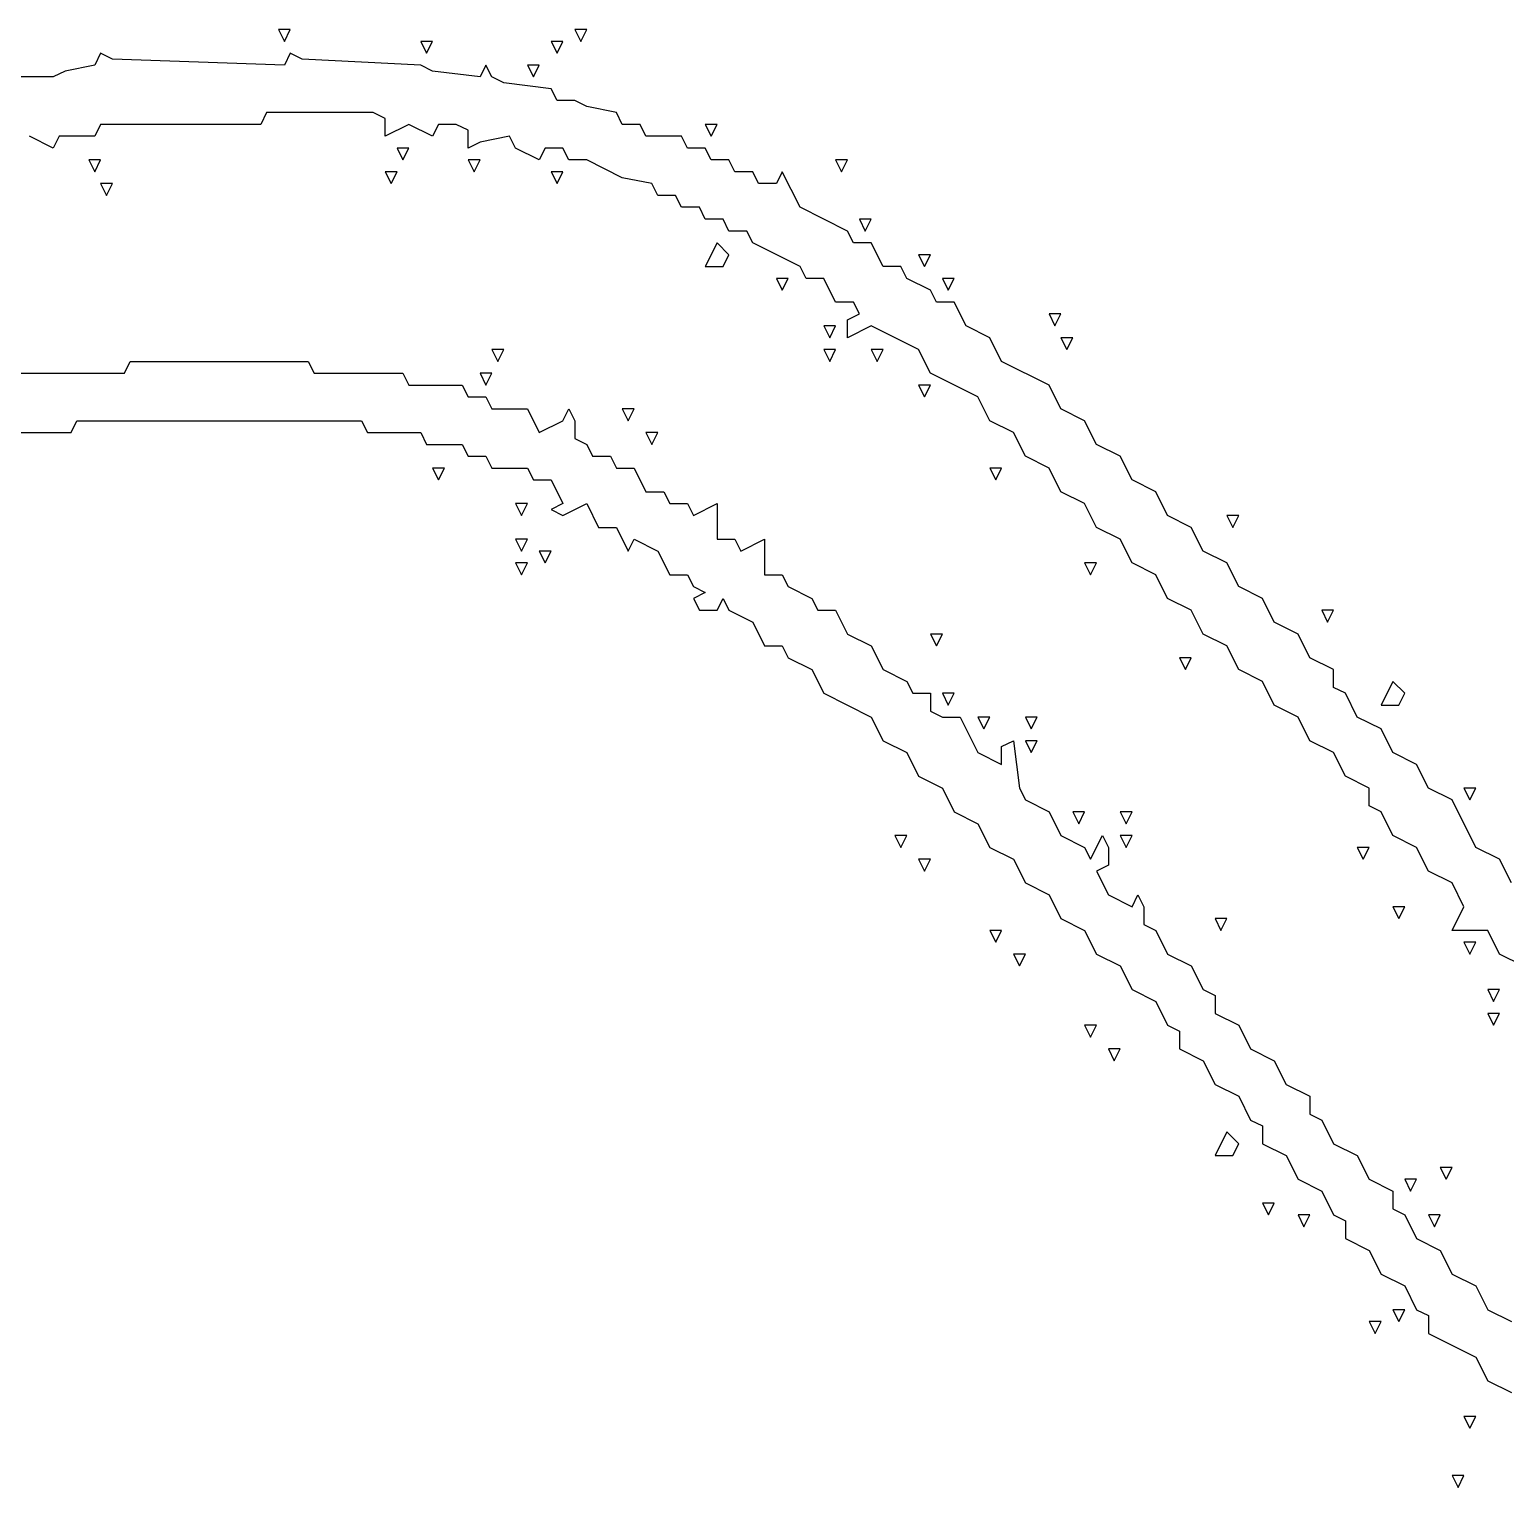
# Model space of a CAD drawing. Extents: x 11 to 152, y 0 to 170.
# Drawn here: x 104.99 to 127.82, y 78.31 to 100.86 of the extents above; entities that cross this region are included whole.
import ezdxf

# ---------------------------------------------------------------- set-up
doc = ezdxf.new("R2010")
doc.units = 0
doc.layers.add('Layer0', color=7, linetype='Continuous')

msp = doc.modelspace()

# ---------------------------------------------------------------- linework, layer by layer
at = {"layer": 'Layer0', "color": 5, "linetype": 'CONTINUOUS'}
for p, q in [((108.8403, 100.863, 0.1), (108.932, 100.6796, 0.1)), ((109.0237, 100.863, 0.1), (108.8403, 100.863, 0.1)), ((108.932, 100.6796, 0.1), (109.0237, 100.863, 0.1)), ((113.425, 100.863, 0.1), (113.5167, 100.6796, 0.1)), ((113.6084, 100.863, 0.1), (113.425, 100.863, 0.1)), ((113.5167, 100.6796, 0.1), (113.6084, 100.863, 0.1)), ((106.0895, 100.4962, 0.1), (105.9978, 100.3128, 0.1)), ((106.2729, 100.4045, 0.1), (106.0895, 100.4962, 0.1)), ((109.0237, 100.4962, 0.1), (108.932, 100.3128, 0.1)), ((109.2071, 100.4045, 0.1), (109.0237, 100.4962, 0.1)), ((111.041, 100.6796, 0.1), (111.1327, 100.4962, 0.1)), ((111.2244, 100.6796, 0.1), (111.041, 100.6796, 0.1)), ((111.1327, 100.4962, 0.1), (111.2244, 100.6796, 0.1)), ((113.0583, 100.6796, 0.1), (113.1499, 100.4962, 0.1)), ((113.2416, 100.6796, 0.1), (113.0583, 100.6796, 0.1)), ((113.1499, 100.4962, 0.1), (113.2416, 100.6796, 0.1)), ((105.9978, 100.3128, 0.1), (105.5394, 100.2211, 0.1)), ((108.932, 100.3128, 0.1), (106.2729, 100.4045, 0.1)), ((111.041, 100.3128, 0.1), (109.2071, 100.4045, 0.1)), ((111.2244, 100.2211, 0.1), (111.041, 100.3128, 0.1)), ((112.0496, 100.3128, 0.1), (111.9579, 100.1294, 0.1)), ((112.1413, 100.1294, 0.1), (112.0496, 100.3128, 0.1)), ((112.6915, 100.3128, 0.1), (112.7832, 100.1294, 0.1)), ((112.8749, 100.3128, 0.1), (112.6915, 100.3128, 0.1)), ((112.7832, 100.1294, 0.1), (112.8749, 100.3128, 0.1)), ((105.356, 100.1294, 0.1), (104.8058, 100.1294, 0.1)), ((105.5394, 100.2211, 0.1), (105.356, 100.1294, 0.1)), ((111.9579, 100.1294, 0.1), (111.2244, 100.2211, 0.1)), ((112.3247, 100.0378, 0.1), (112.1413, 100.1294, 0.1)), ((113.0583, 99.94606, 0.1), (112.3247, 100.0378, 0.1)), ((113.1499, 99.76268, 0.1), (113.0583, 99.94606, 0.1)), ((108.657, 99.57929, 0.1), (108.5653, 99.3959, 0.1)), ((110.3074, 99.57929, 0.1), (108.657, 99.57929, 0.1)), ((110.4908, 99.48759, 0.1), (110.3074, 99.57929, 0.1)), ((113.425, 99.76268, 0.1), (113.1499, 99.76268, 0.1)), ((113.6084, 99.67098, 0.1), (113.425, 99.76268, 0.1)), ((114.0669, 99.57929, 0.1), (113.6084, 99.67098, 0.1)), ((114.1586, 99.3959, 0.1), (114.0669, 99.57929, 0.1)), ((106.0895, 99.3959, 0.1), (105.9978, 99.21251, 0.1)), ((108.5653, 99.3959, 0.1), (106.0895, 99.3959, 0.1)), ((110.4908, 99.21251, 0.1), (110.4908, 99.48759, 0.1)), ((110.8576, 99.3959, 0.1), (110.4908, 99.21251, 0.1)), ((111.2244, 99.21251, 0.1), (110.8576, 99.3959, 0.1)), ((111.3161, 99.3959, 0.1), (111.2244, 99.21251, 0.1)), ((111.5912, 99.3959, 0.1), (111.3161, 99.3959, 0.1)), ((111.7745, 99.30421, 0.1), (111.5912, 99.3959, 0.1)), ((114.4337, 99.3959, 0.1), (114.1586, 99.3959, 0.1)), ((114.5254, 99.21251, 0.1), (114.4337, 99.3959, 0.1)), ((115.4423, 99.3959, 0.1), (115.534, 99.21251, 0.1)), ((115.6257, 99.3959, 0.1), (115.4423, 99.3959, 0.1)), ((115.534, 99.21251, 0.1), (115.6257, 99.3959, 0.1)), ((105.356, 99.02913, 0.1), (104.9892, 99.21251, 0.1)), ((105.4477, 99.21251, 0.1), (105.356, 99.02913, 0.1)), ((105.9978, 99.21251, 0.1), (105.4477, 99.21251, 0.1)), ((111.7745, 99.02913, 0.1), (111.7745, 99.30421, 0.1)), ((111.9579, 99.12082, 0.1), (111.7745, 99.02913, 0.1)), ((112.4164, 99.21251, 0.1), (111.9579, 99.12082, 0.1)), ((112.5081, 99.02913, 0.1), (112.4164, 99.21251, 0.1)), ((115.0755, 99.21251, 0.1), (114.5254, 99.21251, 0.1)), ((115.1672, 99.02913, 0.1), (115.0755, 99.21251, 0.1)), ((110.6742, 99.02913, 0.1), (110.7659, 98.84574, 0.1)), ((110.8576, 99.02913, 0.1), (110.6742, 99.02913, 0.1)), ((110.7659, 98.84574, 0.1), (110.8576, 99.02913, 0.1)), ((112.8749, 98.84574, 0.1), (112.5081, 99.02913, 0.1)), ((112.9666, 99.02913, 0.1), (112.8749, 98.84574, 0.1)), ((113.2416, 99.02913, 0.1), (112.9666, 99.02913, 0.1)), ((113.3333, 98.84574, 0.1), (113.2416, 99.02913, 0.1)), ((115.4423, 99.02913, 0.1), (115.1672, 99.02913, 0.1)), ((115.534, 98.84574, 0.1), (115.4423, 99.02913, 0.1)), ((105.9061, 98.84574, 0.1), (105.9978, 98.66235, 0.1)), ((106.0895, 98.84574, 0.1), (105.9061, 98.84574, 0.1)), ((105.9978, 98.66235, 0.1), (106.0895, 98.84574, 0.1)), ((110.4908, 98.66235, 0.1), (110.5825, 98.47896, 0.1)), ((110.6742, 98.66235, 0.1), (110.4908, 98.66235, 0.1)), ((110.5825, 98.47896, 0.1), (110.6742, 98.66235, 0.1)), ((111.7745, 98.84574, 0.1), (111.8662, 98.66235, 0.1)), ((111.9579, 98.84574, 0.1), (111.7745, 98.84574, 0.1)), ((111.8662, 98.66235, 0.1), (111.9579, 98.84574, 0.1)), ((113.0583, 98.66235, 0.1), (113.1499, 98.47896, 0.1)), ((113.2416, 98.66235, 0.1), (113.0583, 98.66235, 0.1)), ((113.1499, 98.47896, 0.1), (113.2416, 98.66235, 0.1)), ((113.6084, 98.84574, 0.1), (113.3333, 98.84574, 0.1)), ((114.1586, 98.57066, 0.1), (113.6084, 98.84574, 0.1)), ((115.8091, 98.84574, 0.1), (115.534, 98.84574, 0.1)), ((115.9008, 98.66235, 0.1), (115.8091, 98.84574, 0.1)), ((116.1758, 98.66235, 0.1), (115.9008, 98.66235, 0.1)), ((116.2675, 98.47896, 0.1), (116.1758, 98.66235, 0.1)), ((116.6343, 98.66235, 0.1), (116.5426, 98.47896, 0.1)), ((116.9094, 98.11219, 0.1), (116.6343, 98.66235, 0.1)), ((117.4595, 98.84574, 0.1), (117.5512, 98.66235, 0.1)), ((117.6429, 98.84574, 0.1), (117.4595, 98.84574, 0.1)), ((117.5512, 98.66235, 0.1), (117.6429, 98.84574, 0.1)), ((106.0895, 98.47896, 0.1), (106.1812, 98.29558, 0.1)), ((106.2729, 98.47896, 0.1), (106.0895, 98.47896, 0.1)), ((106.1812, 98.29558, 0.1), (106.2729, 98.47896, 0.1)), ((114.617, 98.47896, 0.1), (114.1586, 98.57066, 0.1)), ((114.7087, 98.29558, 0.1), (114.617, 98.47896, 0.1)), ((116.5426, 98.47896, 0.1), (116.2675, 98.47896, 0.1)), ((114.9838, 98.29558, 0.1), (114.7087, 98.29558, 0.1)), ((115.0755, 98.11219, 0.1), (114.9838, 98.29558, 0.1)), ((115.3506, 98.11219, 0.1), (115.0755, 98.11219, 0.1)), ((115.4423, 97.9288, 0.1), (115.3506, 98.11219, 0.1)), ((117.6429, 97.74542, 0.1), (116.9094, 98.11219, 0.1)), ((115.7174, 97.9288, 0.1), (115.4423, 97.9288, 0.1)), ((115.8091, 97.74542, 0.1), (115.7174, 97.9288, 0.1)), ((116.0841, 97.74542, 0.1), (115.8091, 97.74542, 0.1)), ((116.1758, 97.56203, 0.1), (116.0841, 97.74542, 0.1)), ((117.7346, 97.56203, 0.1), (117.6429, 97.74542, 0.1)), ((117.8263, 97.9288, 0.1), (117.918, 97.74542, 0.1)), ((118.0097, 97.9288, 0.1), (117.8263, 97.9288, 0.1)), ((117.918, 97.74542, 0.1), (118.0097, 97.9288, 0.1)), ((115.6257, 97.56203, 0.1), (115.4423, 97.19525, 0.1)), ((115.8091, 97.37864, 0.1), (115.6257, 97.56203, 0.1)), ((116.9094, 97.19525, 0.1), (116.1758, 97.56203, 0.1)), ((118.0097, 97.56203, 0.1), (117.7346, 97.56203, 0.1)), ((118.1931, 97.19525, 0.1), (118.0097, 97.56203, 0.1)), ((115.7174, 97.19525, 0.1), (115.8091, 97.37864, 0.1)), ((118.7433, 97.37864, 0.1), (118.835, 97.19525, 0.1)), ((118.9266, 97.37864, 0.1), (118.7433, 97.37864, 0.1)), ((118.835, 97.19525, 0.1), (118.9266, 97.37864, 0.1)), ((115.4423, 97.19525, 0.1), (115.7174, 97.19525, 0.1)), ((117.0011, 97.01187, 0.1), (116.9094, 97.19525, 0.1)), ((118.4682, 97.19525, 0.1), (118.1931, 97.19525, 0.1)), ((118.5599, 97.01187, 0.1), (118.4682, 97.19525, 0.1)), ((116.5426, 97.01187, 0.1), (116.6343, 96.82848, 0.1)), ((116.726, 97.01187, 0.1), (116.5426, 97.01187, 0.1)), ((116.6343, 96.82848, 0.1), (116.726, 97.01187, 0.1)), ((117.2762, 97.01187, 0.1), (117.0011, 97.01187, 0.1)), ((117.4595, 96.64509, 0.1), (117.2762, 97.01187, 0.1)), ((118.9266, 96.82848, 0.1), (118.5599, 97.01187, 0.1)), ((119.0183, 96.64509, 0.1), (118.9266, 96.82848, 0.1)), ((119.11, 97.01187, 0.1), (119.2017, 96.82848, 0.1)), ((119.2934, 97.01187, 0.1), (119.11, 97.01187, 0.1)), ((119.2017, 96.82848, 0.1), (119.2934, 97.01187, 0.1)), ((117.7346, 96.64509, 0.1), (117.4595, 96.64509, 0.1)), ((117.8263, 96.4617, 0.1), (117.7346, 96.64509, 0.1)), ((119.2934, 96.64509, 0.1), (119.0183, 96.64509, 0.1)), ((119.4768, 96.27832, 0.1), (119.2934, 96.64509, 0.1)), ((117.6429, 96.37001, 0.1), (117.8263, 96.4617, 0.1)), ((117.6429, 96.09493, 0.1), (117.6429, 96.37001, 0.1)), ((120.7605, 96.4617, 0.1), (120.8522, 96.27832, 0.1)), ((120.9439, 96.4617, 0.1), (120.7605, 96.4617, 0.1)), ((120.8522, 96.27832, 0.1), (120.9439, 96.4617, 0.1)), ((117.2762, 96.27832, 0.1), (117.3679, 96.09493, 0.1)), ((117.4595, 96.27832, 0.1), (117.2762, 96.27832, 0.1)), ((117.3679, 96.09493, 0.1), (117.4595, 96.27832, 0.1)), ((118.0097, 96.27832, 0.1), (117.6429, 96.09493, 0.1)), ((118.7433, 95.91154, 0.1), (118.0097, 96.27832, 0.1)), ((119.8436, 96.09493, 0.1), (119.4768, 96.27832, 0.1)), ((112.1413, 95.91154, 0.1), (112.233, 95.72816, 0.1)), ((112.3247, 95.91154, 0.1), (112.1413, 95.91154, 0.1)), ((112.233, 95.72816, 0.1), (112.3247, 95.91154, 0.1)), ((117.2762, 95.91154, 0.1), (117.3679, 95.72816, 0.1)), ((117.4595, 95.91154, 0.1), (117.2762, 95.91154, 0.1)), ((117.3679, 95.72816, 0.1), (117.4595, 95.91154, 0.1)), ((118.0097, 95.91154, 0.1), (118.1014, 95.72816, 0.1)), ((118.1931, 95.91154, 0.1), (118.0097, 95.91154, 0.1)), ((118.1014, 95.72816, 0.1), (118.1931, 95.91154, 0.1)), ((118.9266, 95.54477, 0.1), (118.7433, 95.91154, 0.1)), ((120.027, 95.72816, 0.1), (119.8436, 96.09493, 0.1)), ((120.9439, 96.09493, 0.1), (121.0356, 95.91154, 0.1)), ((121.1273, 96.09493, 0.1), (120.9439, 96.09493, 0.1)), ((121.0356, 95.91154, 0.1), (121.1273, 96.09493, 0.1)), ((106.4563, 95.54477, 0.1), (106.548, 95.72816, 0.1)), ((106.548, 95.72816, 0.1), (109.2988, 95.72816, 0.1)), ((109.2988, 95.72816, 0.1), (109.3905, 95.54477, 0.1)), ((120.7605, 95.36138, 0.1), (120.027, 95.72816, 0.1)), ((104.8058, 95.54477, 0.1), (106.4563, 95.54477, 0.1)), ((109.3905, 95.54477, 0.1), (110.7659, 95.54477, 0.1)), ((110.7659, 95.54477, 0.1), (110.8576, 95.36138, 0.1)), ((111.9579, 95.54477, 0.1), (112.0496, 95.36138, 0.1)), ((112.1413, 95.54477, 0.1), (111.9579, 95.54477, 0.1)), ((112.0496, 95.36138, 0.1), (112.1413, 95.54477, 0.1)), ((119.6602, 95.17799, 0.1), (118.9266, 95.54477, 0.1)), ((110.8576, 95.36138, 0.1), (111.6828, 95.36138, 0.1)), ((111.6828, 95.36138, 0.1), (111.7745, 95.17799, 0.1)), ((118.7433, 95.36138, 0.1), (118.835, 95.17799, 0.1)), ((118.9266, 95.36138, 0.1), (118.7433, 95.36138, 0.1)), ((118.835, 95.17799, 0.1), (118.9266, 95.36138, 0.1)), ((120.9439, 94.99461, 0.1), (120.7605, 95.36138, 0.1)), ((111.7745, 95.17799, 0.1), (112.0496, 95.17799, 0.1)), ((112.0496, 95.17799, 0.1), (112.1413, 94.99461, 0.1)), ((112.1413, 94.99461, 0.1), (112.6915, 94.99461, 0.1)), ((112.6915, 94.99461, 0.1), (112.8749, 94.62783, 0.1)), ((113.2416, 94.81122, 0.1), (113.3333, 94.99461, 0.1)), ((113.3333, 94.99461, 0.1), (113.425, 94.81122, 0.1)), ((114.1586, 94.99461, 0.1), (114.2503, 94.81122, 0.1)), ((114.342, 94.99461, 0.1), (114.1586, 94.99461, 0.1)), ((114.2503, 94.81122, 0.1), (114.342, 94.99461, 0.1)), ((119.8436, 94.81122, 0.1), (119.6602, 95.17799, 0.1)), ((121.3107, 94.81122, 0.1), (120.9439, 94.99461, 0.1)), ((105.6311, 94.62783, 0.1), (105.7228, 94.81122, 0.1)), ((105.7228, 94.81122, 0.1), (110.1241, 94.81122, 0.1)), ((110.1241, 94.81122, 0.1), (110.2157, 94.62783, 0.1)), ((112.8749, 94.62783, 0.1), (113.2416, 94.81122, 0.1)), ((113.425, 94.81122, 0.1), (113.425, 94.53614, 0.1)), ((120.2104, 94.62783, 0.1), (119.8436, 94.81122, 0.1)), ((121.4941, 94.44444, 0.1), (121.3107, 94.81122, 0.1)), ((104.5307, 94.62783, 0.1), (105.6311, 94.62783, 0.1)), ((110.2157, 94.62783, 0.1), (111.041, 94.62783, 0.1)), ((111.041, 94.62783, 0.1), (111.1327, 94.44444, 0.1)), ((113.425, 94.53614, 0.1), (113.6084, 94.44444, 0.1)), ((114.5254, 94.62783, 0.1), (114.617, 94.44444, 0.1)), ((114.7087, 94.62783, 0.1), (114.5254, 94.62783, 0.1)), ((114.617, 94.44444, 0.1), (114.7087, 94.62783, 0.1)), ((120.3937, 94.26106, 0.1), (120.2104, 94.62783, 0.1)), ((111.1327, 94.44444, 0.1), (111.6828, 94.44444, 0.1)), ((111.6828, 94.44444, 0.1), (111.7745, 94.26106, 0.1)), ((113.6084, 94.44444, 0.1), (113.7001, 94.26106, 0.1)), ((121.8608, 94.26106, 0.1), (121.4941, 94.44444, 0.1)), ((111.2244, 94.07767, 0.1), (111.3161, 93.89428, 0.1)), ((111.4078, 94.07767, 0.1), (111.2244, 94.07767, 0.1)), ((111.3161, 93.89428, 0.1), (111.4078, 94.07767, 0.1)), ((111.7745, 94.26106, 0.1), (112.0496, 94.26106, 0.1)), ((112.0496, 94.26106, 0.1), (112.1413, 94.07767, 0.1)), ((112.1413, 94.07767, 0.1), (112.6915, 94.07767, 0.1)), ((112.6915, 94.07767, 0.1), (112.7832, 93.89428, 0.1)), ((113.7001, 94.26106, 0.1), (113.9752, 94.26106, 0.1)), ((113.9752, 94.26106, 0.1), (114.0669, 94.07767, 0.1)), ((114.0669, 94.07767, 0.1), (114.342, 94.07767, 0.1)), ((114.342, 94.07767, 0.1), (114.5254, 93.7109, 0.1)), ((119.8436, 94.07767, 0.1), (119.9353, 93.89428, 0.1)), ((120.027, 94.07767, 0.1), (119.8436, 94.07767, 0.1)), ((119.9353, 93.89428, 0.1), (120.027, 94.07767, 0.1)), ((120.7605, 94.07767, 0.1), (120.3937, 94.26106, 0.1)), ((120.9439, 93.7109, 0.1), (120.7605, 94.07767, 0.1)), ((122.0442, 93.89428, 0.1), (121.8608, 94.26106, 0.1)), ((112.7832, 93.89428, 0.1), (113.0583, 93.89428, 0.1)), ((113.0583, 93.89428, 0.1), (113.2416, 93.52751, 0.1)), ((122.411, 93.7109, 0.1), (122.0442, 93.89428, 0.1)), ((114.5254, 93.7109, 0.1), (114.8004, 93.7109, 0.1)), ((114.8004, 93.7109, 0.1), (114.8921, 93.52751, 0.1)), ((121.3107, 93.52751, 0.1), (120.9439, 93.7109, 0.1)), ((122.5944, 93.34412, 0.1), (122.411, 93.7109, 0.1)), ((112.5081, 93.52751, 0.1), (112.5998, 93.34412, 0.1)), ((112.6915, 93.52751, 0.1), (112.5081, 93.52751, 0.1)), ((112.5998, 93.34412, 0.1), (112.6915, 93.52751, 0.1)), ((113.2416, 93.52751, 0.1), (113.0583, 93.43581, 0.1)), ((113.0583, 93.43581, 0.1), (113.2416, 93.34412, 0.1)), ((113.2416, 93.34412, 0.1), (113.6084, 93.52751, 0.1)), ((113.6084, 93.52751, 0.1), (113.7918, 93.16073, 0.1)), ((114.8921, 93.52751, 0.1), (115.1672, 93.52751, 0.1)), ((115.1672, 93.52751, 0.1), (115.2589, 93.34412, 0.1)), ((115.2589, 93.34412, 0.1), (115.6257, 93.52751, 0.1)), ((115.6257, 93.52751, 0.1), (115.6257, 92.97735, 0.1)), ((121.4941, 93.16073, 0.1), (121.3107, 93.52751, 0.1)), ((113.7918, 93.16073, 0.1), (114.0669, 93.16073, 0.1)), ((114.0669, 93.16073, 0.1), (114.2503, 92.79396, 0.1)), ((121.8608, 92.97735, 0.1), (121.4941, 93.16073, 0.1)), ((122.9612, 93.16073, 0.1), (122.5944, 93.34412, 0.1)), ((123.1446, 92.79396, 0.1), (122.9612, 93.16073, 0.1)), ((123.5113, 93.34412, 0.1), (123.603, 93.16073, 0.1)), ((123.6947, 93.34412, 0.1), (123.5113, 93.34412, 0.1)), ((123.603, 93.16073, 0.1), (123.6947, 93.34412, 0.1)), ((112.5081, 92.97735, 0.1), (112.5998, 92.79396, 0.1)), ((112.6915, 92.97735, 0.1), (112.5081, 92.97735, 0.1)), ((112.5998, 92.79396, 0.1), (112.6915, 92.97735, 0.1)), ((114.2503, 92.79396, 0.1), (114.342, 92.97735, 0.1)), ((114.342, 92.97735, 0.1), (114.7087, 92.79396, 0.1)), ((115.6257, 92.97735, 0.1), (115.9008, 92.97735, 0.1)), ((115.9008, 92.97735, 0.1), (115.9924, 92.79396, 0.1)), ((115.9924, 92.79396, 0.1), (116.3592, 92.97735, 0.1)), ((116.3592, 92.97735, 0.1), (116.3592, 92.42718, 0.1)), ((122.0442, 92.61057, 0.1), (121.8608, 92.97735, 0.1)), ((112.8749, 92.79396, 0.1), (112.9666, 92.61057, 0.1)), ((113.0583, 92.79396, 0.1), (112.8749, 92.79396, 0.1)), ((112.9666, 92.61057, 0.1), (113.0583, 92.79396, 0.1)), ((114.7087, 92.79396, 0.1), (114.8921, 92.42718, 0.1)), ((123.5113, 92.61057, 0.1), (123.1446, 92.79396, 0.1)), ((112.5081, 92.61057, 0.1), (112.5998, 92.42718, 0.1)), ((112.6915, 92.61057, 0.1), (112.5081, 92.61057, 0.1)), ((112.5998, 92.42718, 0.1), (112.6915, 92.61057, 0.1)), ((121.3107, 92.61057, 0.1), (121.4024, 92.42718, 0.1)), ((121.4941, 92.61057, 0.1), (121.3107, 92.61057, 0.1)), ((121.4024, 92.42718, 0.1), (121.4941, 92.61057, 0.1)), ((122.411, 92.42718, 0.1), (122.0442, 92.61057, 0.1)), ((123.6947, 92.2438, 0.1), (123.5113, 92.61057, 0.1)), ((114.8921, 92.42718, 0.1), (115.1672, 92.42718, 0.1)), ((115.1672, 92.42718, 0.1), (115.2589, 92.2438, 0.1)), ((115.2589, 92.2438, 0.1), (115.4423, 92.1521, 0.1)), ((116.3592, 92.42718, 0.1), (116.6343, 92.42718, 0.1)), ((116.6343, 92.42718, 0.1), (116.726, 92.2438, 0.1)), ((116.726, 92.2438, 0.1), (117.0928, 92.06041, 0.1)), ((122.5944, 92.06041, 0.1), (122.411, 92.42718, 0.1)), ((124.0615, 92.06041, 0.1), (123.6947, 92.2438, 0.1)), ((115.4423, 92.1521, 0.1), (115.2589, 92.06041, 0.1)), ((115.2589, 92.06041, 0.1), (115.3506, 91.87702, 0.1)), ((115.6257, 91.87702, 0.1), (115.7174, 92.06041, 0.1)), ((115.7174, 92.06041, 0.1), (115.8091, 91.87702, 0.1)), ((117.0928, 92.06041, 0.1), (117.1845, 91.87702, 0.1)), ((122.9612, 91.87702, 0.1), (122.5944, 92.06041, 0.1)), ((124.2449, 91.69364, 0.1), (124.0615, 92.06041, 0.1)), ((115.3506, 91.87702, 0.1), (115.6257, 91.87702, 0.1)), ((115.8091, 91.87702, 0.1), (116.1758, 91.69364, 0.1)), ((117.1845, 91.87702, 0.1), (117.4595, 91.87702, 0.1)), ((117.4595, 91.87702, 0.1), (117.6429, 91.51025, 0.1)), ((123.1446, 91.51025, 0.1), (122.9612, 91.87702, 0.1)), ((124.9784, 91.87702, 0.1), (125.0701, 91.69364, 0.1)), ((125.1618, 91.87702, 0.1), (124.9784, 91.87702, 0.1)), ((125.0701, 91.69364, 0.1), (125.1618, 91.87702, 0.1)), ((116.1758, 91.69364, 0.1), (116.3592, 91.32686, 0.1)), ((124.6117, 91.51025, 0.1), (124.2449, 91.69364, 0.1)), ((116.3592, 91.32686, 0.1), (116.6343, 91.32686, 0.1)), ((116.6343, 91.32686, 0.1), (116.726, 91.14347, 0.1)), ((117.6429, 91.51025, 0.1), (118.0097, 91.32686, 0.1)), ((118.0097, 91.32686, 0.1), (118.1931, 90.96009, 0.1)), ((118.9266, 91.51025, 0.1), (119.0183, 91.32686, 0.1)), ((119.11, 91.51025, 0.1), (118.9266, 91.51025, 0.1)), ((119.0183, 91.32686, 0.1), (119.11, 91.51025, 0.1)), ((123.5113, 91.32686, 0.1), (123.1446, 91.51025, 0.1)), ((123.6947, 90.96009, 0.1), (123.5113, 91.32686, 0.1)), ((124.795, 91.14347, 0.1), (124.6117, 91.51025, 0.1)), ((116.726, 91.14347, 0.1), (117.0928, 90.96009, 0.1)), ((122.7778, 91.14347, 0.1), (122.8695, 90.96009, 0.1)), ((122.9612, 91.14347, 0.1), (122.7778, 91.14347, 0.1)), ((122.8695, 90.96009, 0.1), (122.9612, 91.14347, 0.1)), ((125.1618, 90.96009, 0.1), (124.795, 91.14347, 0.1)), ((117.0928, 90.96009, 0.1), (117.2762, 90.59331, 0.1)), ((118.1931, 90.96009, 0.1), (118.5599, 90.7767, 0.1)), ((124.0615, 90.7767, 0.1), (123.6947, 90.96009, 0.1)), ((125.1618, 90.68501, 0.1), (125.1618, 90.96009, 0.1)), ((118.5599, 90.7767, 0.1), (118.6516, 90.59331, 0.1)), ((124.2449, 90.40992, 0.1), (124.0615, 90.7767, 0.1)), ((125.3452, 90.59331, 0.1), (125.1618, 90.68501, 0.1)), ((126.0787, 90.7767, 0.1), (125.8954, 90.40992, 0.1)), ((126.2621, 90.59331, 0.1), (126.0787, 90.7767, 0.1)), ((117.2762, 90.59331, 0.1), (118.0097, 90.22654, 0.1)), ((118.6516, 90.59331, 0.1), (118.9266, 90.59331, 0.1)), ((118.9266, 90.59331, 0.1), (118.9266, 90.31823, 0.1)), ((119.11, 90.59331, 0.1), (119.2017, 90.40992, 0.1)), ((119.2934, 90.59331, 0.1), (119.11, 90.59331, 0.1)), ((119.2017, 90.40992, 0.1), (119.2934, 90.59331, 0.1)), ((125.5286, 90.22654, 0.1), (125.3452, 90.59331, 0.1)), ((126.1704, 90.40992, 0.1), (126.2621, 90.59331, 0.1)), ((118.0097, 90.22654, 0.1), (118.1931, 89.85976, 0.1)), ((118.9266, 90.31823, 0.1), (119.11, 90.22654, 0.1)), ((119.11, 90.22654, 0.1), (119.3851, 90.22654, 0.1)), ((119.3851, 90.22654, 0.1), (119.6602, 89.67638, 0.1)), ((119.6602, 90.22654, 0.1), (119.7519, 90.04315, 0.1)), ((119.8436, 90.22654, 0.1), (119.6602, 90.22654, 0.1)), ((119.7519, 90.04315, 0.1), (119.8436, 90.22654, 0.1)), ((120.3937, 90.22654, 0.1), (120.4854, 90.04315, 0.1)), ((120.5771, 90.22654, 0.1), (120.3937, 90.22654, 0.1)), ((120.4854, 90.04315, 0.1), (120.5771, 90.22654, 0.1)), ((124.6117, 90.22654, 0.1), (124.2449, 90.40992, 0.1)), ((124.795, 89.85976, 0.1), (124.6117, 90.22654, 0.1)), ((125.8954, 90.04315, 0.1), (125.5286, 90.22654, 0.1)), ((125.8954, 90.40992, 0.1), (126.1704, 90.40992, 0.1)), ((126.0787, 89.67638, 0.1), (125.8954, 90.04315, 0.1)), ((118.1931, 89.85976, 0.1), (118.5599, 89.67638, 0.1)), ((120.027, 89.76807, 0.1), (120.2104, 89.85976, 0.1)), ((120.027, 89.49299, 0.1), (120.027, 89.76807, 0.1)), ((120.2104, 89.85976, 0.1), (120.302, 89.12621, 0.1)), ((120.3937, 89.85976, 0.1), (120.4854, 89.67638, 0.1)), ((120.5771, 89.85976, 0.1), (120.3937, 89.85976, 0.1)), ((120.4854, 89.67638, 0.1), (120.5771, 89.85976, 0.1)), ((125.1618, 89.67638, 0.1), (124.795, 89.85976, 0.1)), ((118.5599, 89.67638, 0.1), (118.7433, 89.3096, 0.1)), ((119.6602, 89.67638, 0.1), (120.027, 89.49299, 0.1)), ((125.3452, 89.3096, 0.1), (125.1618, 89.67638, 0.1)), ((126.4455, 89.49299, 0.1), (126.0787, 89.67638, 0.1)), ((118.7433, 89.3096, 0.1), (119.11, 89.12621, 0.1)), ((125.712, 89.12621, 0.1), (125.3452, 89.3096, 0.1)), ((126.6289, 89.12621, 0.1), (126.4455, 89.49299, 0.1)), ((119.11, 89.12621, 0.1), (119.2934, 88.75944, 0.1)), ((120.302, 89.12621, 0.1), (120.3937, 88.94283, 0.1)), ((125.712, 88.85113, 0.1), (125.712, 89.12621, 0.1)), ((126.9957, 88.94283, 0.1), (126.6289, 89.12621, 0.1)), ((127.1791, 89.12621, 0.1), (127.2708, 88.94283, 0.1)), ((127.3625, 89.12621, 0.1), (127.1791, 89.12621, 0.1)), ((127.2708, 88.94283, 0.1), (127.3625, 89.12621, 0.1)), ((120.3937, 88.94283, 0.1), (120.7605, 88.75944, 0.1)), ((125.8954, 88.75944, 0.1), (125.712, 88.85113, 0.1)), ((127.3625, 88.20928, 0.1), (126.9957, 88.94283, 0.1)), ((119.2934, 88.75944, 0.1), (119.6602, 88.57605, 0.1)), ((120.7605, 88.75944, 0.1), (120.9439, 88.39266, 0.1)), ((121.1273, 88.75944, 0.1), (121.219, 88.57605, 0.1)), ((121.3107, 88.75944, 0.1), (121.1273, 88.75944, 0.1)), ((121.219, 88.57605, 0.1), (121.3107, 88.75944, 0.1)), ((121.8608, 88.75944, 0.1), (121.9525, 88.57605, 0.1)), ((122.0442, 88.75944, 0.1), (121.8608, 88.75944, 0.1)), ((121.9525, 88.57605, 0.1), (122.0442, 88.75944, 0.1)), ((126.0787, 88.39266, 0.1), (125.8954, 88.75944, 0.1)), ((118.3765, 88.39266, 0.1), (118.4682, 88.20928, 0.1)), ((118.5599, 88.39266, 0.1), (118.3765, 88.39266, 0.1)), ((118.4682, 88.20928, 0.1), (118.5599, 88.39266, 0.1)), ((119.6602, 88.57605, 0.1), (119.8436, 88.20928, 0.1)), ((120.9439, 88.39266, 0.1), (121.3107, 88.20928, 0.1)), ((121.4024, 88.02589, 0.1), (121.5858, 88.39266, 0.1)), ((121.5858, 88.39266, 0.1), (121.6775, 88.20928, 0.1)), ((121.8608, 88.39266, 0.1), (121.9525, 88.20928, 0.1)), ((122.0442, 88.39266, 0.1), (121.8608, 88.39266, 0.1)), ((121.9525, 88.20928, 0.1), (122.0442, 88.39266, 0.1)), ((126.4455, 88.20928, 0.1), (126.0787, 88.39266, 0.1)), ((119.8436, 88.20928, 0.1), (120.2104, 88.02589, 0.1)), ((121.3107, 88.20928, 0.1), (121.4024, 88.02589, 0.1)), ((121.6775, 88.20928, 0.1), (121.6775, 87.9342, 0.1)), ((125.5286, 88.20928, 0.1), (125.6203, 88.02589, 0.1)), ((125.712, 88.20928, 0.1), (125.5286, 88.20928, 0.1)), ((125.6203, 88.02589, 0.1), (125.712, 88.20928, 0.1)), ((126.6289, 87.8425, 0.1), (126.4455, 88.20928, 0.1)), ((127.7292, 88.02589, 0.1), (127.3625, 88.20928, 0.1)), ((118.7433, 88.02589, 0.1), (118.835, 87.8425, 0.1)), ((118.9266, 88.02589, 0.1), (118.7433, 88.02589, 0.1)), ((118.835, 87.8425, 0.1), (118.9266, 88.02589, 0.1)), ((120.2104, 88.02589, 0.1), (120.3937, 87.65912, 0.1)), ((121.6775, 87.9342, 0.1), (121.4941, 87.8425, 0.1)), ((127.9126, 87.65912, 0.1), (127.7292, 88.02589, 0.1)), ((121.4941, 87.8425, 0.1), (121.6775, 87.47573, 0.1)), ((126.9957, 87.65912, 0.1), (126.6289, 87.8425, 0.1)), ((120.3937, 87.65912, 0.1), (120.7605, 87.47573, 0.1)), ((120.7605, 87.47573, 0.1), (120.9439, 87.10895, 0.1)), ((121.6775, 87.47573, 0.1), (122.0442, 87.29234, 0.1)), ((122.0442, 87.29234, 0.1), (122.1359, 87.47573, 0.1)), ((122.1359, 87.47573, 0.1), (122.2276, 87.29234, 0.1)), ((127.1791, 87.29234, 0.1), (126.9957, 87.65912, 0.1)), ((122.2276, 87.29234, 0.1), (122.2276, 87.01726, 0.1)), ((126.0787, 87.29234, 0.1), (126.1704, 87.10895, 0.1)), ((126.2621, 87.29234, 0.1), (126.0787, 87.29234, 0.1)), ((126.1704, 87.10895, 0.1), (126.2621, 87.29234, 0.1)), ((126.9957, 86.92557, 0.1), (127.1791, 87.29234, 0.1)), ((120.9439, 87.10895, 0.1), (121.3107, 86.92557, 0.1)), ((122.2276, 87.01726, 0.1), (122.411, 86.92557, 0.1)), ((123.3279, 87.10895, 0.1), (123.4196, 86.92557, 0.1)), ((123.5113, 87.10895, 0.1), (123.3279, 87.10895, 0.1)), ((123.4196, 86.92557, 0.1), (123.5113, 87.10895, 0.1)), ((119.8436, 86.92557, 0.1), (119.9353, 86.74218, 0.1)), ((120.027, 86.92557, 0.1), (119.8436, 86.92557, 0.1)), ((119.9353, 86.74218, 0.1), (120.027, 86.92557, 0.1)), ((121.3107, 86.92557, 0.1), (121.4941, 86.55879, 0.1)), ((122.411, 86.92557, 0.1), (122.5944, 86.55879, 0.1)), ((127.5458, 86.92557, 0.1), (126.9957, 86.92557, 0.1)), ((127.7292, 86.55879, 0.1), (127.5458, 86.92557, 0.1)), ((120.2104, 86.55879, 0.1), (120.302, 86.3754, 0.1)), ((120.3937, 86.55879, 0.1), (120.2104, 86.55879, 0.1)), ((120.302, 86.3754, 0.1), (120.3937, 86.55879, 0.1)), ((121.4941, 86.55879, 0.1), (121.8608, 86.3754, 0.1)), ((122.5944, 86.55879, 0.1), (122.9612, 86.3754, 0.1)), ((127.1791, 86.74218, 0.1), (127.2708, 86.55879, 0.1)), ((127.3625, 86.74218, 0.1), (127.1791, 86.74218, 0.1)), ((127.2708, 86.55879, 0.1), (127.3625, 86.74218, 0.1)), ((128.096, 86.3754, 0.1), (127.7292, 86.55879, 0.1)), ((121.8608, 86.3754, 0.1), (122.0442, 86.00863, 0.1)), ((122.9612, 86.3754, 0.1), (123.1446, 86.00863, 0.1)), ((122.0442, 86.00863, 0.1), (122.411, 85.82524, 0.1)), ((123.1446, 86.00863, 0.1), (123.3279, 85.91694, 0.1)), ((123.3279, 85.91694, 0.1), (123.3279, 85.64186, 0.1)), ((127.5458, 86.00863, 0.1), (127.6375, 85.82524, 0.1)), ((127.7292, 86.00863, 0.1), (127.5458, 86.00863, 0.1)), ((127.6375, 85.82524, 0.1), (127.7292, 86.00863, 0.1)), ((122.411, 85.82524, 0.1), (122.5944, 85.45847, 0.1)), ((123.3279, 85.64186, 0.1), (123.6947, 85.45847, 0.1)), ((127.5458, 85.64186, 0.1), (127.6375, 85.45847, 0.1)), ((127.7292, 85.64186, 0.1), (127.5458, 85.64186, 0.1)), ((127.6375, 85.45847, 0.1), (127.7292, 85.64186, 0.1)), ((121.3107, 85.45847, 0.1), (121.4024, 85.27508, 0.1)), ((121.4941, 85.45847, 0.1), (121.3107, 85.45847, 0.1)), ((121.4024, 85.27508, 0.1), (121.4941, 85.45847, 0.1)), ((122.5944, 85.45847, 0.1), (122.7778, 85.36677, 0.1)), ((123.6947, 85.45847, 0.1), (123.8781, 85.09169, 0.1)), ((122.7778, 85.36677, 0.1), (122.7778, 85.09169, 0.1)), ((121.6775, 85.09169, 0.1), (121.7691, 84.90831, 0.1)), ((121.8608, 85.09169, 0.1), (121.6775, 85.09169, 0.1)), ((121.7691, 84.90831, 0.1), (121.8608, 85.09169, 0.1)), ((122.7778, 85.09169, 0.1), (123.1446, 84.90831, 0.1)), ((123.8781, 85.09169, 0.1), (124.2449, 84.90831, 0.1)), ((123.1446, 84.90831, 0.1), (123.3279, 84.54153, 0.1)), ((124.2449, 84.90831, 0.1), (124.4283, 84.54153, 0.1)), ((123.3279, 84.54153, 0.1), (123.6947, 84.35814, 0.1)), ((124.4283, 84.54153, 0.1), (124.795, 84.35814, 0.1)), ((123.6947, 84.35814, 0.1), (123.8781, 83.99137, 0.1)), ((124.795, 84.35814, 0.1), (124.795, 84.08306, 0.1)), ((124.795, 84.08306, 0.1), (124.9784, 83.99137, 0.1)), ((123.5113, 83.80798, 0.1), (123.3279, 83.44121, 0.1)), ((123.6947, 83.6246, 0.1), (123.5113, 83.80798, 0.1)), ((123.8781, 83.99137, 0.1), (124.0615, 83.89968, 0.1)), ((124.0615, 83.89968, 0.1), (124.0615, 83.6246, 0.1)), ((124.9784, 83.99137, 0.1), (125.1618, 83.6246, 0.1)), ((123.603, 83.44121, 0.1), (123.6947, 83.6246, 0.1)), ((124.0615, 83.6246, 0.1), (124.4283, 83.44121, 0.1)), ((125.1618, 83.6246, 0.1), (125.5286, 83.44121, 0.1)), ((123.3279, 83.44121, 0.1), (123.603, 83.44121, 0.1)), ((124.4283, 83.44121, 0.1), (124.6117, 83.07443, 0.1)), ((125.5286, 83.44121, 0.1), (125.712, 83.07443, 0.1)), ((126.8123, 83.25782, 0.1), (126.904, 83.07443, 0.1)), ((126.9957, 83.25782, 0.1), (126.8123, 83.25782, 0.1)), ((126.904, 83.07443, 0.1), (126.9957, 83.25782, 0.1)), ((124.6117, 83.07443, 0.1), (124.9784, 82.89105, 0.1)), ((124.9784, 82.89105, 0.1), (125.1618, 82.52427, 0.1)), ((125.712, 83.07443, 0.1), (126.0787, 82.89105, 0.1)), ((126.0787, 82.89105, 0.1), (126.0787, 82.61597, 0.1)), ((126.2621, 83.07443, 0.1), (126.3538, 82.89105, 0.1)), ((126.4455, 83.07443, 0.1), (126.2621, 83.07443, 0.1)), ((126.3538, 82.89105, 0.1), (126.4455, 83.07443, 0.1)), ((124.0615, 82.70766, 0.1), (124.1532, 82.52427, 0.1)), ((124.2449, 82.70766, 0.1), (124.0615, 82.70766, 0.1)), ((124.1532, 82.52427, 0.1), (124.2449, 82.70766, 0.1)), ((124.6117, 82.52427, 0.1), (124.7033, 82.34088, 0.1)), ((124.795, 82.52427, 0.1), (124.6117, 82.52427, 0.1)), ((124.7033, 82.34088, 0.1), (124.795, 82.52427, 0.1)), ((125.1618, 82.52427, 0.1), (125.3452, 82.43258, 0.1)), ((125.3452, 82.43258, 0.1), (125.3452, 82.1575, 0.1)), ((126.0787, 82.61597, 0.1), (126.2621, 82.52427, 0.1)), ((126.2621, 82.52427, 0.1), (126.4455, 82.1575, 0.1)), ((126.6289, 82.52427, 0.1), (126.7206, 82.34088, 0.1)), ((126.8123, 82.52427, 0.1), (126.6289, 82.52427, 0.1)), ((126.7206, 82.34088, 0.1), (126.8123, 82.52427, 0.1)), ((125.3452, 82.1575, 0.1), (125.712, 81.97411, 0.1)), ((125.712, 81.97411, 0.1), (125.8954, 81.60734, 0.1)), ((126.4455, 82.1575, 0.1), (126.8123, 81.97411, 0.1)), ((126.8123, 81.97411, 0.1), (126.9957, 81.60734, 0.1)), ((125.8954, 81.60734, 0.1), (126.2621, 81.42395, 0.1)), ((126.9957, 81.60734, 0.1), (127.3625, 81.42395, 0.1)), ((126.2621, 81.42395, 0.1), (126.4455, 81.05717, 0.1)), ((127.3625, 81.42395, 0.1), (127.5458, 81.05717, 0.1)), ((126.0787, 81.05717, 0.1), (126.1704, 80.87379, 0.1)), ((126.2621, 81.05717, 0.1), (126.0787, 81.05717, 0.1)), ((126.1704, 80.87379, 0.1), (126.2621, 81.05717, 0.1)), ((126.4455, 81.05717, 0.1), (126.6289, 80.96548, 0.1)), ((127.5458, 81.05717, 0.1), (127.9126, 80.87379, 0.1)), ((125.712, 80.87379, 0.1), (125.8037, 80.6904, 0.1)), ((125.8954, 80.87379, 0.1), (125.712, 80.87379, 0.1)), ((125.8037, 80.6904, 0.1), (125.8954, 80.87379, 0.1)), ((126.6289, 80.96548, 0.1), (126.6289, 80.6904, 0.1)), ((126.6289, 80.6904, 0.1), (127.3625, 80.32362, 0.1)), ((127.3625, 80.32362, 0.1), (127.5458, 79.95685, 0.1)), ((127.5458, 79.95685, 0.1), (127.9126, 79.77346, 0.1)), ((127.1791, 79.40669, 0.1), (127.2708, 79.2233, 0.1)), ((127.3625, 79.40669, 0.1), (127.1791, 79.40669, 0.1)), ((127.2708, 79.2233, 0.1), (127.3625, 79.40669, 0.1)), ((126.9957, 78.48975, 0.1), (127.0874, 78.30636, 0.1)), ((127.1791, 78.48975, 0.1), (126.9957, 78.48975, 0.1)), ((127.0874, 78.30636, 0.1), (127.1791, 78.48975, 0.1))]:
    msp.add_line(p, q, dxfattribs=at)

doc.saveas('drawing.dxf')
